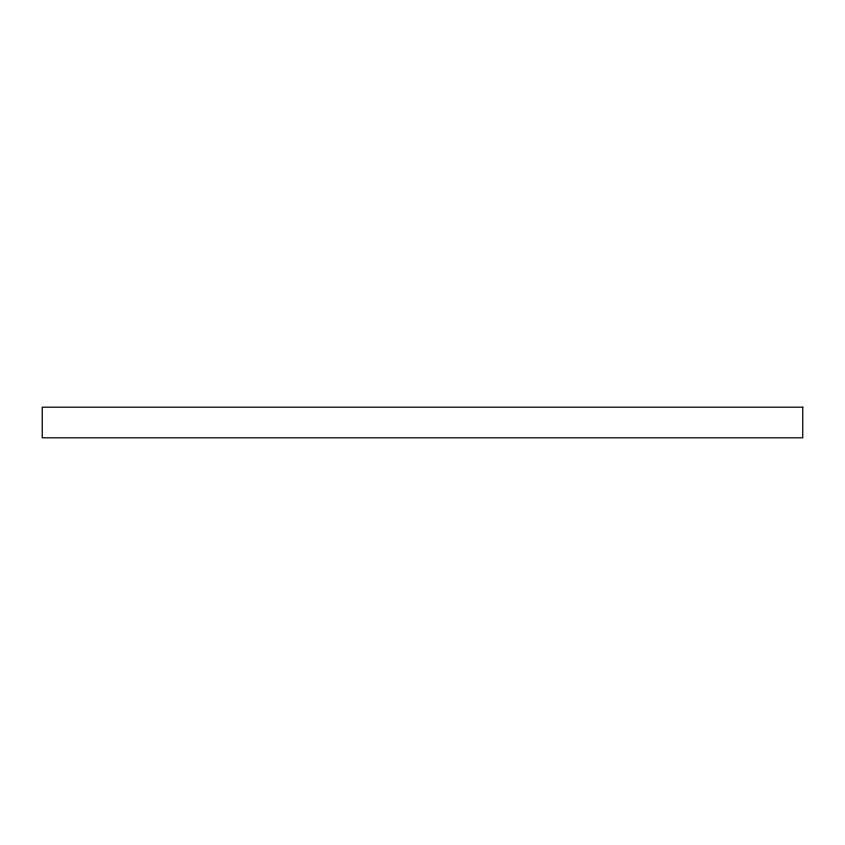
<?xml version="1.0" encoding="UTF-8"?>
<svg xmlns="http://www.w3.org/2000/svg" width="845" height="845" viewBox="0 0 845 845"><rect width="100%" height="100%" fill="white"/><g stroke="black" fill="none" stroke-linecap="round" stroke-linejoin="round"><path stroke-width="1.27" d="M802.75 407.195L42.25 407.195L42.25 437.805L802.75 437.805L802.75 407.195"/></g></svg>
